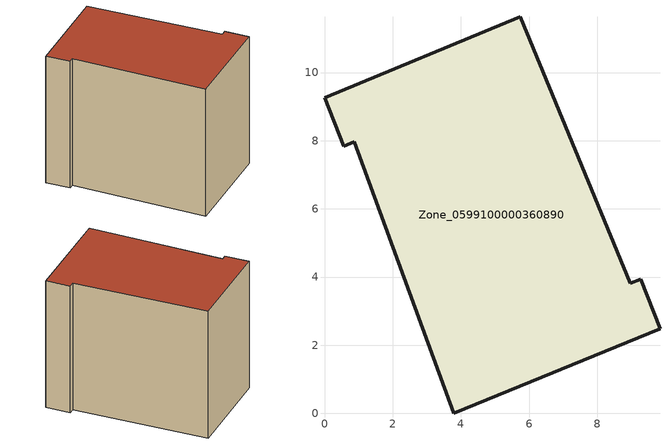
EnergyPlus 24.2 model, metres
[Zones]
Zone_0599100000360890
 floor ground (C_G): 0.87,7.96 0.56,7.83 0,9.27 5.74,11.64 8.97,3.81 9.27,3.94 9.84,2.49 3.79,0 z0
 wall outside (C_F): 5.74,11.64 0,9.27 0.56,7.83 0.87,7.96 3.79,0 9.84,2.49 9.27,3.94 8.97,3.81 5.74,11.64 z0:8.45
 roof outside (C_R): 3.79,0 9.84,2.49 9.27,3.94 8.97,3.81 5.74,11.64 0,9.27 0.56,7.83 0.87,7.96 z8.45
[BUILDING]
Pand.0599100000360890: North Axis=0; Terrain=City; Loads Convergence Tolerance Value=0.04; Temperature Convergence Tolerance Value=0.4; Solar Distribution=FullExterior; Maximum Number of Warmup Days=25; Minimum Number of Warmup Days=1
[Site:Location]
Rotterdam.The.Hague.AP_ZH_NLD Design_Conditions: Latitude=51.96; Longitude=4.45; Time Zone=1; Elevation=-4.5
[SITE:GROUNDTEMPERATURE:BUILDINGSURFACE]
18, 18, 18, 18, 18, 18, 18, 18, 18, 18, 18, 18
[MATERIAL] Thermal Absorptance=0.9; Solar Absorptance=0.7; Visible Absorptance=0.7
Name | Roughness | Thickness | Conductivity | Density | Specific Heat
G.TI.1992-2005 | MediumSmooth | 0.15 | 0.06 | 540 | 1210
F.TI.1992-2005 | Rough | 0.3 | 0.12 | 1920 | 840
R.TI.1992-2005 | MediumRough | 0.2 | 0.08 | 1500 | 1000
[CONSTRUCTION]
C_G: G.TI.1992-2005
C_F: F.TI.1992-2005
C_R: R.TI.1992-2005
[ZONE]
Zone_0599100000360890: Type=1; Multiplier=1; Ceiling Height=Autocalculate; Volume=Autocalculate; Floor Area=autocalculate; Part of Total Floor Area=Yes
[ZONEINFILTRATION:DESIGNFLOWRATE]
Infil_Zone_0599100000360890: Zone or ZoneList or Space or SpaceList=Zone_0599100000360890; Schedule=AlwaysOn; Design Flow Rate Calculation Method=Flow/Area; Flow Rate per Floor Area=0.0015; Constant Term Coefficient=1; Temperature Term Coefficient=0; Velocity Term Coefficient=0; Velocity Squared Term Coefficient=0
[HVACTEMPLATE:ZONE:IDEALLOADSAIRSYSTEM]
Zone_0599100000360890: Maximum Heating Supply Air Temperature=50; Minimum Cooling Supply Air Temperature=13; Maximum Heating Supply Air Humidity Ratio=0.0156; Minimum Cooling Supply Air Humidity Ratio=0.0077; Heating Limit=NoLimit; Cooling Limit=NoLimit; Dehumidification Control Type=ConstantSensibleHeatRatio; Cooling Sensible Heat Ratio=0.7; Dehumidification Setpoint=60; Humidification Control Type=None; Humidification Setpoint=30; Outdoor Air Method=None; Outdoor Air Flow Rate per Person=0.00944; Outdoor Air Flow Rate per Zone Floor Area=0; Outdoor Air Flow Rate per Zone=0; Demand Controlled Ventilation Type=None; Outdoor Air Economizer Type=NoEconomizer; Heat Recovery Type=None; Sensible Heat Recovery Effectiveness=0.7; Latent Heat Recovery Effectiveness=0.65
[ZONECONTROL:THERMOSTAT]
ThermostatControl_Zone_0599100000360890: Zone or ZoneList=Zone_0599100000360890; Control Type Schedule=DualSetpointControlType; Control 1=Thermostat_Zone_0599100000360890; Temperature Difference Between Cutout And Setpoint=0
[THERMOSTATSETPOINT:DUALSETPOINT]
Thermostat_Zone_0599100000360890: Heating Setpoint Temperature Schedule=HeatingSetpoint_Zone_0599100000360890; Cooling Setpoint Temperature Schedule=CoolingSetpoint_Zone_0599100000360890
[SCHEDULE:COMPACT]
HeatingSetpoint_Zone_0599100000360890: Through: 12/31, For: AllDays, Until: 24:00, 21
CoolingSetpoint_Zone_0599100000360890: Through: 12/31, For: AllDays, Until: 24:00, 24
DualSetpointControlType: Through: 12/31, For: AllDays, Until: 24:00, 4
AlwaysOn: Through: 12/31, For: AllDays, Until: 24:00, 1
